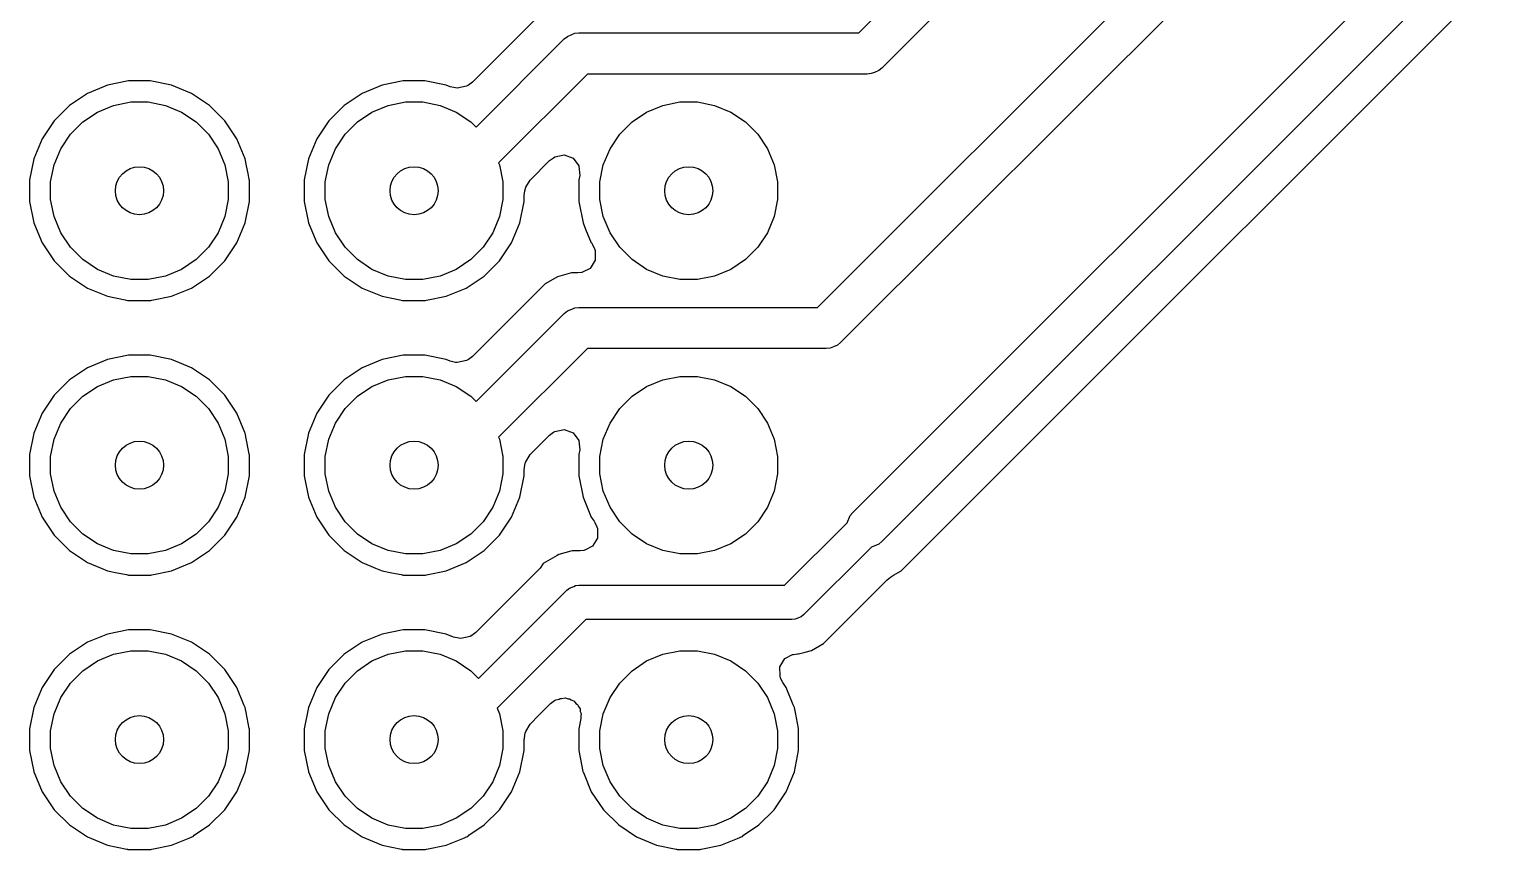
# Model space of a CAD drawing. Header units: inches. Extents: x 0.01 to 5.35, y 0.01 to 3.37.
# Drawn here: x 0.6549 to 1.0781, y 1.4616 to 1.6969 of the extents above; entities that cross this region are included whole.
import ezdxf

# ---------------------------------------------------------------- set-up
doc = ezdxf.new("R2010")
doc.units = ezdxf.units.IN
doc.header["$MEASUREMENT"] = 0
doc.layers.add('BLACK', color=250, linetype='CONTINUOUS')

msp = doc.modelspace()

# ---------------------------------------------------------------- linework, layer by layer
at = {"layer": 'BLACK', "linetype": 'CONTINUOUS'}
for p, q in [((0.89267, 1.69591), (1.0709, 1.87413)), ((1.07752, 1.86405), (0.89929, 1.68582)), ((0.88086, 1.61717), (1.10748, 1.84378)), ((1.1141, 1.8337), (0.88748, 1.60708)), ((0.89094, 1.55835), (1.14882, 1.81622)), ((1.15544, 1.80614), (0.89929, 1.55)), ((0.93712, 1.57388), (1.1576, 1.79435)), ((0.80276, 1.70262), (0.78192, 1.68178)), ((0.78297, 1.66888), (0.80827, 1.69418)), ((0.80827, 1.69418), (0.80916, 1.69491)), ((0.80916, 1.69491), (0.81041, 1.69543)), ((0.81041, 1.69543), (0.81129, 1.69579)), ((0.81129, 1.69579), (0.81244, 1.69591)), ((0.81244, 1.69591), (0.89267, 1.69591)), ((0.89627, 1.68421), (0.89512, 1.68409)), ((0.89715, 1.68457), (0.89627, 1.68421)), ((0.8984, 1.68509), (0.89715, 1.68457)), ((0.89929, 1.68582), (0.8984, 1.68509)), ((0.67726, 1.68093), (0.67153, 1.67856)), ((0.68335, 1.68215), (0.67726, 1.68093)), ((0.67726, 1.68093), (0.67726, 1.68093)), ((0.68956, 1.68215), (0.68335, 1.68215)), ((0.68335, 1.68215), (0.68335, 1.68215)), ((0.68335, 1.68215), (0.68335, 1.68215)), ((0.69565, 1.68093), (0.68956, 1.68215)), ((0.68956, 1.68215), (0.68956, 1.68215)), ((0.68956, 1.68215), (0.68956, 1.68215)), ((0.70138, 1.67856), (0.69565, 1.68093)), ((0.69565, 1.68093), (0.69565, 1.68093)), ((0.756, 1.68093), (0.75027, 1.67856)), ((0.75601, 1.68093), (0.756, 1.68093)), ((0.76209, 1.68215), (0.75601, 1.68093)), ((0.7683, 1.68215), (0.76209, 1.68215)), ((0.76209, 1.68215), (0.76209, 1.68215)), ((0.76209, 1.68215), (0.76209, 1.68215)), ((0.77439, 1.68093), (0.7683, 1.68215)), ((0.7683, 1.68215), (0.7683, 1.68215)), ((0.7683, 1.68215), (0.7683, 1.68215)), ((0.77553, 1.68046), (0.77439, 1.68093)), ((0.77439, 1.68093), (0.77439, 1.68093)), ((0.77439, 1.68093), (0.77439, 1.68093)), ((0.77705, 1.6801), (0.77553, 1.68046)), ((0.77758, 1.68007), (0.77705, 1.6801)), ((0.78027, 1.68065), (0.77758, 1.68007)), ((0.78081, 1.68095), (0.78027, 1.68065)), ((0.78192, 1.68178), (0.78081, 1.68095)), ((0.81489, 1.68409), (0.78944, 1.65865)), ((0.89512, 1.68409), (0.81489, 1.68409)), ((0.67153, 1.67856), (0.66637, 1.67511)), ((0.67153, 1.67856), (0.67153, 1.67856)), ((0.67153, 1.67856), (0.67153, 1.67856)), ((0.67903, 1.67512), (0.68395, 1.6761)), ((0.68395, 1.6761), (0.68896, 1.6761)), ((0.68896, 1.6761), (0.69389, 1.67512)), ((0.70139, 1.67856), (0.70138, 1.67856)), ((0.70138, 1.67856), (0.70138, 1.67856)), ((0.70655, 1.67511), (0.70139, 1.67856)), ((0.70139, 1.67856), (0.70139, 1.67856)), ((0.70139, 1.67856), (0.70139, 1.67856)), ((0.75027, 1.67856), (0.74511, 1.67511)), ((0.75027, 1.67856), (0.75027, 1.67856)), ((0.75027, 1.67856), (0.75027, 1.67856)), ((0.75777, 1.67512), (0.76269, 1.6761)), ((0.76269, 1.6761), (0.76771, 1.6761)), ((0.76771, 1.6761), (0.77263, 1.67512)), ((0.83651, 1.67512), (0.84143, 1.6761)), ((0.84143, 1.6761), (0.84645, 1.6761)), ((0.84645, 1.6761), (0.85137, 1.67512)), ((0.66637, 1.67511), (0.66198, 1.67072)), ((0.66637, 1.67511), (0.66637, 1.67511)), ((0.66637, 1.67511), (0.66637, 1.67511)), ((0.67022, 1.67041), (0.67439, 1.6732)), ((0.67439, 1.6732), (0.67903, 1.67512)), ((0.69389, 1.67512), (0.69852, 1.6732)), ((0.69852, 1.6732), (0.70269, 1.67041)), ((0.71094, 1.67072), (0.70655, 1.67511)), ((0.70655, 1.67511), (0.70655, 1.67511)), ((0.70655, 1.67511), (0.70655, 1.67511)), ((0.74511, 1.67511), (0.74072, 1.67072)), ((0.74511, 1.67511), (0.74511, 1.67511)), ((0.74511, 1.67511), (0.74511, 1.67511)), ((0.74896, 1.67041), (0.75313, 1.6732)), ((0.75313, 1.6732), (0.75777, 1.67512)), ((0.77263, 1.67512), (0.77726, 1.6732)), ((0.77726, 1.6732), (0.78143, 1.67041)), ((0.8277, 1.67041), (0.83187, 1.6732)), ((0.83187, 1.6732), (0.83651, 1.67512)), ((0.85137, 1.67512), (0.856, 1.6732)), ((0.856, 1.6732), (0.86017, 1.67041)), ((0.66198, 1.67072), (0.65853, 1.66556)), ((0.66198, 1.67072), (0.66198, 1.67072)), ((0.66198, 1.67072), (0.66198, 1.67072)), ((0.66667, 1.66686), (0.67022, 1.67041)), ((0.70269, 1.67041), (0.70624, 1.66686)), ((0.71439, 1.66556), (0.71094, 1.67072)), ((0.71094, 1.67072), (0.71094, 1.67072)), ((0.71094, 1.67072), (0.71094, 1.67072)), ((0.74072, 1.67072), (0.73727, 1.66556)), ((0.74072, 1.67072), (0.74072, 1.67072)), ((0.74072, 1.67072), (0.74072, 1.67072)), ((0.74542, 1.66686), (0.74896, 1.67041)), ((0.78143, 1.67041), (0.78297, 1.66888)), ((0.82416, 1.66686), (0.8277, 1.67041)), ((0.86017, 1.67041), (0.86372, 1.66686)), ((0.65853, 1.66556), (0.65615, 1.65982)), ((0.65853, 1.66556), (0.65853, 1.66556)), ((0.65853, 1.66556), (0.65853, 1.66556)), ((0.66389, 1.66269), (0.66667, 1.66686)), ((0.70624, 1.66686), (0.70903, 1.66269)), ((0.71632, 1.66089), (0.71439, 1.66556)), ((0.71439, 1.66556), (0.71439, 1.66556)), ((0.73727, 1.66556), (0.73489, 1.65982)), ((0.73727, 1.66556), (0.73727, 1.66556)), ((0.73727, 1.66556), (0.73727, 1.66556)), ((0.74263, 1.66269), (0.74542, 1.66686)), ((0.82137, 1.66269), (0.82416, 1.66686)), ((0.86372, 1.66686), (0.86651, 1.66269)), ((0.65615, 1.65982), (0.65494, 1.65373)), ((0.65615, 1.65982), (0.65615, 1.65982)), ((0.66197, 1.65806), (0.66389, 1.66269)), ((0.70903, 1.66269), (0.71095, 1.65806)), ((0.71676, 1.65982), (0.71632, 1.66089)), ((0.71717, 1.65775), (0.71676, 1.65982)), ((0.73489, 1.65982), (0.73368, 1.65373)), ((0.73489, 1.65982), (0.73489, 1.65982)), ((0.74071, 1.65806), (0.74263, 1.66269)), ((0.79843, 1.65369), (0.80401, 1.65927)), ((0.80401, 1.65927), (0.80512, 1.6601)), ((0.80512, 1.6601), (0.80551, 1.66031)), ((0.80551, 1.66031), (0.8082, 1.6609)), ((0.8082, 1.6609), (0.81078, 1.65994)), ((0.81078, 1.65994), (0.81243, 1.65774)), ((0.81945, 1.65806), (0.82137, 1.66269)), ((0.86651, 1.66269), (0.86843, 1.65806)), ((0.66099, 1.65314), (0.66197, 1.65806)), ((0.71095, 1.65806), (0.71192, 1.65314)), ((0.71761, 1.65553), (0.71717, 1.65775)), ((0.71796, 1.65382), (0.71761, 1.65553)), ((0.73973, 1.65314), (0.74071, 1.65806)), ((0.78944, 1.65865), (0.78969, 1.65806)), ((0.78969, 1.65806), (0.79066, 1.65314)), ((0.81267, 1.65499), (0.81242, 1.65373)), ((0.81243, 1.65774), (0.81243, 1.65774)), ((0.81243, 1.65774), (0.81246, 1.65765)), ((0.81246, 1.65765), (0.81267, 1.65499)), ((0.81847, 1.65314), (0.81945, 1.65806)), ((0.86843, 1.65806), (0.8694, 1.65314)), ((0.65494, 1.65373), (0.65494, 1.65373)), ((0.65494, 1.65373), (0.65494, 1.64753)), ((0.66099, 1.64812), (0.66099, 1.65314)), ((0.71192, 1.65314), (0.71192, 1.64812)), ((0.71797, 1.65374), (0.71796, 1.65382)), ((0.71797, 1.65373), (0.71797, 1.65374)), ((0.71797, 1.64753), (0.71797, 1.65373)), ((0.71797, 1.65373), (0.71797, 1.65373)), ((0.71797, 1.65373), (0.71797, 1.65373)), ((0.73368, 1.65373), (0.73368, 1.65373)), ((0.73368, 1.65373), (0.73368, 1.64753)), ((0.73973, 1.64812), (0.73973, 1.65314)), ((0.79066, 1.65314), (0.79066, 1.64812)), ((0.79671, 1.64925), (0.79691, 1.65062)), ((0.79691, 1.65062), (0.7972, 1.65162)), ((0.7972, 1.65162), (0.79843, 1.65369)), ((0.81242, 1.65373), (0.81242, 1.65373)), ((0.81242, 1.65373), (0.81242, 1.65373)), ((0.81242, 1.65373), (0.81242, 1.64753)), ((0.81847, 1.64812), (0.81847, 1.65314)), ((0.8694, 1.65314), (0.8694, 1.64812)), ((0.65494, 1.64753), (0.65494, 1.64753)), ((0.65494, 1.64753), (0.65494, 1.64753)), ((0.65494, 1.64753), (0.65615, 1.64144)), ((0.66197, 1.6432), (0.66099, 1.64812)), ((0.71192, 1.64812), (0.71095, 1.6432)), ((0.71676, 1.64144), (0.71797, 1.64753)), ((0.73368, 1.64753), (0.73368, 1.64753)), ((0.73368, 1.64753), (0.73368, 1.64753)), ((0.73368, 1.64753), (0.73489, 1.64144)), ((0.74071, 1.6432), (0.73973, 1.64812)), ((0.79066, 1.64812), (0.78969, 1.6432)), ((0.7955, 1.64144), (0.79671, 1.64753)), ((0.79671, 1.64753), (0.79671, 1.64925)), ((0.81242, 1.64753), (0.81242, 1.64753)), ((0.81242, 1.64753), (0.81242, 1.64753)), ((0.81242, 1.64753), (0.81363, 1.64144)), ((0.81945, 1.6432), (0.81847, 1.64812)), ((0.8694, 1.64812), (0.86843, 1.6432)), ((0.66389, 1.63857), (0.66197, 1.6432)), ((0.71095, 1.6432), (0.70903, 1.63857)), ((0.74263, 1.63857), (0.74071, 1.6432)), ((0.78969, 1.6432), (0.78777, 1.63857)), ((0.82137, 1.63857), (0.81945, 1.6432)), ((0.86843, 1.6432), (0.86651, 1.63857)), ((0.65615, 1.64144), (0.65615, 1.64144)), ((0.65615, 1.64144), (0.65615, 1.64144)), ((0.65615, 1.64144), (0.65637, 1.6409)), ((0.65637, 1.6409), (0.65853, 1.6357)), ((0.66667, 1.6344), (0.66389, 1.63857)), ((0.70903, 1.63857), (0.70624, 1.6344)), ((0.71439, 1.6357), (0.71676, 1.64144)), ((0.73489, 1.64144), (0.73489, 1.64144)), ((0.73489, 1.64144), (0.73489, 1.64144)), ((0.73489, 1.64144), (0.73511, 1.6409)), ((0.73511, 1.6409), (0.73727, 1.6357)), ((0.74542, 1.6344), (0.74263, 1.63857)), ((0.78777, 1.63857), (0.78498, 1.6344)), ((0.79313, 1.6357), (0.7955, 1.64144)), ((0.81363, 1.64144), (0.81363, 1.64144)), ((0.81363, 1.64144), (0.81363, 1.64144)), ((0.81363, 1.64144), (0.81438, 1.63964)), ((0.81438, 1.63964), (0.81601, 1.6357)), ((0.82416, 1.6344), (0.82137, 1.63857)), ((0.86651, 1.63857), (0.86372, 1.6344)), ((0.65853, 1.6357), (0.65853, 1.6357)), ((0.65853, 1.6357), (0.65853, 1.6357)), ((0.65853, 1.6357), (0.65853, 1.6357)), ((0.65853, 1.6357), (0.65853, 1.6357)), ((0.65853, 1.6357), (0.65853, 1.6357)), ((0.65853, 1.6357), (0.66198, 1.63054)), ((0.67022, 1.63085), (0.66667, 1.6344)), ((0.70624, 1.6344), (0.70269, 1.63085)), ((0.71094, 1.63054), (0.71439, 1.6357)), ((0.73727, 1.6357), (0.73727, 1.6357)), ((0.73727, 1.6357), (0.73727, 1.6357)), ((0.73727, 1.6357), (0.73727, 1.6357)), ((0.73727, 1.6357), (0.73727, 1.6357)), ((0.73727, 1.6357), (0.73727, 1.6357)), ((0.73727, 1.6357), (0.74072, 1.63054)), ((0.74896, 1.63085), (0.74542, 1.6344)), ((0.78498, 1.6344), (0.78143, 1.63085)), ((0.78968, 1.63054), (0.79313, 1.6357)), ((0.81601, 1.6357), (0.81601, 1.6357)), ((0.81601, 1.6357), (0.81601, 1.6357)), ((0.81601, 1.6357), (0.81611, 1.63554)), ((0.81611, 1.63554), (0.81634, 1.63521)), ((0.81634, 1.63521), (0.81694, 1.63395)), ((0.81694, 1.63395), (0.8171, 1.63344)), ((0.8171, 1.63344), (0.81715, 1.63069)), ((0.8277, 1.63085), (0.82416, 1.6344)), ((0.86372, 1.6344), (0.86017, 1.63085)), ((0.66198, 1.63054), (0.66198, 1.63054)), ((0.66198, 1.63054), (0.66198, 1.63054)), ((0.66198, 1.63054), (0.66637, 1.62615)), ((0.67439, 1.62806), (0.67022, 1.63085)), ((0.70269, 1.63085), (0.69852, 1.62806)), ((0.70655, 1.62615), (0.71094, 1.63054)), ((0.74072, 1.63054), (0.74072, 1.63054)), ((0.74072, 1.63054), (0.74072, 1.63054)), ((0.74072, 1.63054), (0.74511, 1.62615)), ((0.75313, 1.62806), (0.74896, 1.63085)), ((0.78143, 1.63085), (0.77726, 1.62806)), ((0.78529, 1.62615), (0.78968, 1.63054)), ((0.81715, 1.63069), (0.8157, 1.62835)), ((0.83187, 1.62806), (0.8277, 1.63085)), ((0.86017, 1.63085), (0.856, 1.62806)), ((0.66637, 1.62615), (0.66637, 1.62615)), ((0.66637, 1.62615), (0.66637, 1.62615)), ((0.66637, 1.62615), (0.67153, 1.6227)), ((0.67903, 1.62614), (0.67439, 1.62806)), ((0.68395, 1.62516), (0.67903, 1.62614)), ((0.68896, 1.62516), (0.68395, 1.62516)), ((0.69389, 1.62614), (0.68896, 1.62516)), ((0.69852, 1.62806), (0.69389, 1.62614)), ((0.70139, 1.6227), (0.70655, 1.62615)), ((0.74511, 1.62615), (0.74511, 1.62615)), ((0.74511, 1.62615), (0.74511, 1.62615)), ((0.74511, 1.62615), (0.75027, 1.6227)), ((0.75777, 1.62614), (0.75313, 1.62806)), ((0.76269, 1.62516), (0.75777, 1.62614)), ((0.76771, 1.62516), (0.76269, 1.62516)), ((0.77263, 1.62614), (0.76771, 1.62516)), ((0.77726, 1.62806), (0.77263, 1.62614)), ((0.78013, 1.6227), (0.78529, 1.62615)), ((0.80635, 1.62595), (0.80276, 1.62388)), ((0.81037, 1.62703), (0.80635, 1.62595)), ((0.80635, 1.62595), (0.80635, 1.62595)), ((0.81212, 1.62703), (0.81037, 1.62703)), ((0.8132, 1.62715), (0.81212, 1.62703)), ((0.81326, 1.62716), (0.8132, 1.62715)), ((0.81352, 1.62722), (0.81326, 1.62716)), ((0.8157, 1.62835), (0.81352, 1.62722)), ((0.83651, 1.62614), (0.83187, 1.62806)), ((0.84143, 1.62516), (0.83651, 1.62614)), ((0.84645, 1.62516), (0.84143, 1.62516)), ((0.85137, 1.62614), (0.84645, 1.62516)), ((0.856, 1.62806), (0.85137, 1.62614)), ((0.67153, 1.6227), (0.67153, 1.6227)), ((0.67153, 1.6227), (0.67726, 1.62033)), ((0.69565, 1.62033), (0.70139, 1.6227)), ((0.75027, 1.6227), (0.75027, 1.6227)), ((0.75027, 1.6227), (0.756, 1.62033)), ((0.77439, 1.62033), (0.78013, 1.6227)), ((0.80276, 1.62388), (0.78192, 1.60304)), ((0.80276, 1.62388), (0.80276, 1.62388)), ((0.80276, 1.62388), (0.80276, 1.62388)), ((0.67726, 1.62033), (0.67726, 1.62033)), ((0.67726, 1.62033), (0.68239, 1.61931)), ((0.68239, 1.61931), (0.68305, 1.61917)), ((0.68305, 1.61917), (0.68316, 1.61915)), ((0.68316, 1.61915), (0.68335, 1.61911)), ((0.68335, 1.61911), (0.68956, 1.61911)), ((0.68956, 1.61911), (0.68972, 1.61911)), ((0.68972, 1.61911), (0.69003, 1.61921)), ((0.69003, 1.61921), (0.69565, 1.62033)), ((0.756, 1.62033), (0.756, 1.62033)), ((0.756, 1.62033), (0.76113, 1.61931)), ((0.76113, 1.61931), (0.76179, 1.61917)), ((0.76179, 1.61917), (0.7619, 1.61915)), ((0.7619, 1.61915), (0.76209, 1.61911)), ((0.76209, 1.61911), (0.7683, 1.61911)), ((0.7683, 1.61911), (0.76846, 1.61911)), ((0.76846, 1.61911), (0.76877, 1.61921)), ((0.76877, 1.61921), (0.77439, 1.62033)), ((0.80916, 1.61617), (0.81087, 1.61688)), ((0.81087, 1.61688), (0.81129, 1.61705)), ((0.81129, 1.61705), (0.81244, 1.61717)), ((0.81244, 1.61717), (0.88086, 1.61717)), ((0.78297, 1.59014), (0.80827, 1.61544)), ((0.80827, 1.61544), (0.80916, 1.61617)), ((0.81489, 1.60535), (0.78944, 1.57991)), ((0.88331, 1.60535), (0.81489, 1.60535)), ((0.88446, 1.60547), (0.88331, 1.60535)), ((0.88544, 1.60587), (0.88446, 1.60547)), ((0.88659, 1.60635), (0.88544, 1.60587)), ((0.88748, 1.60708), (0.88659, 1.60635)), ((0.67153, 1.59982), (0.66637, 1.59637)), ((0.67726, 1.60219), (0.67153, 1.59982)), ((0.67153, 1.59982), (0.67153, 1.59982)), ((0.67153, 1.59982), (0.67153, 1.59982)), ((0.68335, 1.60341), (0.67726, 1.60219)), ((0.67726, 1.60219), (0.67726, 1.60219)), ((0.68956, 1.60341), (0.68335, 1.60341)), ((0.68335, 1.60341), (0.68335, 1.60341)), ((0.68335, 1.60341), (0.68335, 1.60341)), ((0.69565, 1.60219), (0.68956, 1.60341)), ((0.68956, 1.60341), (0.68956, 1.60341)), ((0.68956, 1.60341), (0.68956, 1.60341)), ((0.70138, 1.59982), (0.69565, 1.60219)), ((0.69565, 1.60219), (0.69565, 1.60219)), ((0.70139, 1.59982), (0.70138, 1.59982)), ((0.70138, 1.59982), (0.70138, 1.59982)), ((0.70655, 1.59637), (0.70139, 1.59982)), ((0.70139, 1.59982), (0.70139, 1.59982)), ((0.70139, 1.59982), (0.70139, 1.59982)), ((0.75027, 1.59982), (0.74511, 1.59637)), ((0.756, 1.60219), (0.75027, 1.59982)), ((0.75027, 1.59982), (0.75027, 1.59982)), ((0.75027, 1.59982), (0.75027, 1.59982)), ((0.75601, 1.60219), (0.756, 1.60219)), ((0.76209, 1.60341), (0.75601, 1.60219)), ((0.7683, 1.60341), (0.76209, 1.60341)), ((0.76209, 1.60341), (0.76209, 1.60341)), ((0.76209, 1.60341), (0.76209, 1.60341)), ((0.77439, 1.60219), (0.7683, 1.60341)), ((0.7683, 1.60341), (0.7683, 1.60341)), ((0.7683, 1.60341), (0.7683, 1.60341)), ((0.77553, 1.60172), (0.77439, 1.60219)), ((0.77439, 1.60219), (0.77439, 1.60219)), ((0.77439, 1.60219), (0.77439, 1.60219)), ((0.77705, 1.60136), (0.77553, 1.60172)), ((0.77758, 1.60133), (0.77705, 1.60136)), ((0.78027, 1.60191), (0.77758, 1.60133)), ((0.78081, 1.60221), (0.78027, 1.60191)), ((0.78192, 1.60304), (0.78081, 1.60221)), ((0.66637, 1.59637), (0.66198, 1.59198)), ((0.66637, 1.59637), (0.66637, 1.59637)), ((0.66637, 1.59637), (0.66637, 1.59637)), ((0.67439, 1.59446), (0.67903, 1.59638)), ((0.67903, 1.59638), (0.68395, 1.59736)), ((0.68395, 1.59736), (0.68896, 1.59736)), ((0.68896, 1.59736), (0.69389, 1.59638)), ((0.69389, 1.59638), (0.69852, 1.59446)), ((0.71094, 1.59198), (0.70655, 1.59637)), ((0.70655, 1.59637), (0.70655, 1.59637)), ((0.70655, 1.59637), (0.70655, 1.59637)), ((0.74511, 1.59637), (0.74072, 1.59198)), ((0.74511, 1.59637), (0.74511, 1.59637)), ((0.74511, 1.59637), (0.74511, 1.59637)), ((0.75313, 1.59446), (0.75777, 1.59638)), ((0.75777, 1.59638), (0.76269, 1.59736)), ((0.76269, 1.59736), (0.76771, 1.59736)), ((0.76771, 1.59736), (0.77263, 1.59638)), ((0.77263, 1.59638), (0.77726, 1.59446)), ((0.83187, 1.59446), (0.83651, 1.59638)), ((0.83651, 1.59638), (0.84143, 1.59736)), ((0.84143, 1.59736), (0.84645, 1.59736)), ((0.84645, 1.59736), (0.85137, 1.59638)), ((0.85137, 1.59638), (0.856, 1.59446)), ((0.66198, 1.59198), (0.65853, 1.58682)), ((0.66198, 1.59198), (0.66198, 1.59198)), ((0.66198, 1.59198), (0.66198, 1.59198)), ((0.66667, 1.58812), (0.67022, 1.59167)), ((0.67022, 1.59167), (0.67439, 1.59446)), ((0.69852, 1.59446), (0.70269, 1.59167)), ((0.70269, 1.59167), (0.70624, 1.58812)), ((0.71439, 1.58682), (0.71094, 1.59198)), ((0.71094, 1.59198), (0.71094, 1.59198)), ((0.71094, 1.59198), (0.71094, 1.59198)), ((0.74072, 1.59198), (0.73727, 1.58682)), ((0.74072, 1.59198), (0.74072, 1.59198)), ((0.74072, 1.59198), (0.74072, 1.59198)), ((0.74542, 1.58812), (0.74896, 1.59167)), ((0.74896, 1.59167), (0.75313, 1.59446)), ((0.77726, 1.59446), (0.78143, 1.59167)), ((0.78143, 1.59167), (0.78297, 1.59014)), ((0.82416, 1.58812), (0.8277, 1.59167)), ((0.8277, 1.59167), (0.83187, 1.59446)), ((0.856, 1.59446), (0.86017, 1.59167)), ((0.86017, 1.59167), (0.86372, 1.58812)), ((0.66389, 1.58395), (0.66667, 1.58812)), ((0.70624, 1.58812), (0.70903, 1.58395)), ((0.74263, 1.58395), (0.74542, 1.58812)), ((0.82137, 1.58395), (0.82416, 1.58812)), ((0.86372, 1.58812), (0.86651, 1.58395)), ((0.65853, 1.58682), (0.65615, 1.58108)), ((0.65853, 1.58682), (0.65853, 1.58682)), ((0.65853, 1.58682), (0.65853, 1.58682)), ((0.66197, 1.57932), (0.66389, 1.58395)), ((0.70903, 1.58395), (0.71095, 1.57932)), ((0.71667, 1.5813), (0.71439, 1.58682)), ((0.71439, 1.58682), (0.71439, 1.58682)), ((0.71439, 1.58682), (0.71439, 1.58682)), ((0.73727, 1.58682), (0.73489, 1.58108)), ((0.73727, 1.58682), (0.73727, 1.58682)), ((0.73727, 1.58682), (0.73727, 1.58682)), ((0.74071, 1.57932), (0.74263, 1.58395)), ((0.81945, 1.57932), (0.82137, 1.58395)), ((0.86651, 1.58395), (0.86843, 1.57932)), ((0.65615, 1.58108), (0.65494, 1.57499)), ((0.65615, 1.58108), (0.65615, 1.58108)), ((0.66099, 1.5744), (0.66197, 1.57932)), ((0.71095, 1.57932), (0.71192, 1.5744)), ((0.71676, 1.58108), (0.71667, 1.5813)), ((0.71667, 1.5813), (0.71667, 1.5813)), ((0.71765, 1.57662), (0.71676, 1.58108)), ((0.71676, 1.58108), (0.71676, 1.58108)), ((0.73489, 1.58108), (0.73368, 1.57499)), ((0.73489, 1.58108), (0.73489, 1.58108)), ((0.73973, 1.5744), (0.74071, 1.57932)), ((0.78944, 1.57991), (0.78969, 1.57932)), ((0.78969, 1.57932), (0.79066, 1.5744)), ((0.79843, 1.57495), (0.80401, 1.58053)), ((0.80401, 1.58053), (0.80512, 1.58136)), ((0.80512, 1.58136), (0.80551, 1.58157)), ((0.80551, 1.58157), (0.8082, 1.58216)), ((0.8082, 1.58216), (0.81078, 1.5812)), ((0.81078, 1.5812), (0.81243, 1.579)), ((0.81243, 1.579), (0.81243, 1.57899)), ((0.81243, 1.57899), (0.81246, 1.57891)), ((0.81246, 1.57891), (0.81267, 1.57625)), ((0.81847, 1.5744), (0.81945, 1.57932)), ((0.86843, 1.57932), (0.8694, 1.5744)), ((0.65494, 1.57499), (0.65494, 1.57499)), ((0.65494, 1.57499), (0.65494, 1.56879)), ((0.66099, 1.56938), (0.66099, 1.5744)), ((0.71192, 1.5744), (0.71192, 1.56938)), ((0.71796, 1.57508), (0.71765, 1.57662)), ((0.71797, 1.575), (0.71796, 1.57508)), ((0.71797, 1.57499), (0.71797, 1.575)), ((0.71797, 1.56879), (0.71797, 1.57499)), ((0.71797, 1.57499), (0.71797, 1.57499)), ((0.71797, 1.57499), (0.71797, 1.57499)), ((0.73368, 1.57499), (0.73368, 1.57499)), ((0.73368, 1.57499), (0.73368, 1.56879)), ((0.73973, 1.56938), (0.73973, 1.5744)), ((0.79066, 1.5744), (0.79066, 1.56938)), ((0.7972, 1.57288), (0.79843, 1.57495)), ((0.81267, 1.57625), (0.81242, 1.57499)), ((0.81242, 1.57499), (0.81242, 1.57499)), ((0.81242, 1.57499), (0.81242, 1.57499)), ((0.81242, 1.57499), (0.81242, 1.56879)), ((0.81847, 1.56938), (0.81847, 1.5744)), ((0.8694, 1.5744), (0.8694, 1.56938)), ((0.79671, 1.57051), (0.79691, 1.57188)), ((0.79671, 1.56879), (0.79671, 1.57051)), ((0.79691, 1.57188), (0.79716, 1.57273)), ((0.79716, 1.57273), (0.7972, 1.57288)), ((0.9048, 1.54156), (0.93712, 1.57388)), ((0.65494, 1.56879), (0.65494, 1.56879)), ((0.65494, 1.56879), (0.65494, 1.56879)), ((0.65494, 1.56879), (0.65615, 1.5627)), ((0.66197, 1.56446), (0.66099, 1.56938)), ((0.71192, 1.56938), (0.71095, 1.56446)), ((0.71676, 1.5627), (0.71797, 1.56879)), ((0.73368, 1.56879), (0.73368, 1.56879)), ((0.73368, 1.56879), (0.73368, 1.56879)), ((0.73368, 1.56879), (0.73489, 1.5627)), ((0.74071, 1.56446), (0.73973, 1.56938)), ((0.79066, 1.56938), (0.78969, 1.56446)), ((0.7955, 1.5627), (0.79671, 1.56879)), ((0.81242, 1.56879), (0.81242, 1.56879)), ((0.81242, 1.56879), (0.81242, 1.56879)), ((0.81242, 1.56879), (0.81363, 1.5627)), ((0.81945, 1.56446), (0.81847, 1.56938)), ((0.8694, 1.56938), (0.86843, 1.56446)), ((0.65615, 1.5627), (0.65615, 1.5627)), ((0.65615, 1.5627), (0.65853, 1.55696)), ((0.66389, 1.55983), (0.66197, 1.56446)), ((0.71095, 1.56446), (0.70903, 1.55983)), ((0.71439, 1.55696), (0.71676, 1.5627)), ((0.73489, 1.5627), (0.73489, 1.5627)), ((0.73489, 1.5627), (0.73727, 1.55696)), ((0.74263, 1.55983), (0.74071, 1.56446)), ((0.78969, 1.56446), (0.78777, 1.55983)), ((0.79313, 1.55696), (0.7955, 1.5627)), ((0.81363, 1.5627), (0.81363, 1.5627)), ((0.81363, 1.5627), (0.81601, 1.55696)), ((0.82137, 1.55983), (0.81945, 1.56446)), ((0.86843, 1.56446), (0.86651, 1.55983)), ((0.66667, 1.55566), (0.66389, 1.55983)), ((0.70903, 1.55983), (0.70624, 1.55566)), ((0.74542, 1.55566), (0.74263, 1.55983)), ((0.78777, 1.55983), (0.78498, 1.55566)), ((0.82416, 1.55566), (0.82137, 1.55983)), ((0.86651, 1.55983), (0.86372, 1.55566)), ((0.88934, 1.55535), (0.89021, 1.55745)), ((0.89021, 1.55745), (0.89094, 1.55835)), ((0.65853, 1.55696), (0.65853, 1.55696)), ((0.65853, 1.55696), (0.65853, 1.55696)), ((0.65853, 1.55696), (0.66198, 1.5518)), ((0.67022, 1.55211), (0.66667, 1.55566)), ((0.70624, 1.55566), (0.70269, 1.55211)), ((0.71094, 1.5518), (0.71439, 1.55696)), ((0.73727, 1.55696), (0.73727, 1.55696)), ((0.73727, 1.55696), (0.73727, 1.55696)), ((0.73727, 1.55696), (0.74072, 1.5518)), ((0.74896, 1.55211), (0.74542, 1.55566)), ((0.78498, 1.55566), (0.78143, 1.55211)), ((0.78968, 1.5518), (0.79313, 1.55696)), ((0.81601, 1.55696), (0.81601, 1.55696)), ((0.81601, 1.55696), (0.81601, 1.55696)), ((0.81601, 1.55696), (0.81679, 1.55579)), ((0.81679, 1.55579), (0.817, 1.55548)), ((0.817, 1.55548), (0.8176, 1.55423)), ((0.8176, 1.55423), (0.81776, 1.55372)), ((0.81776, 1.55372), (0.81781, 1.55097)), ((0.8277, 1.55211), (0.82416, 1.55566)), ((0.86372, 1.55566), (0.86017, 1.55211)), ((0.87143, 1.53744), (0.88934, 1.55535)), ((0.66198, 1.5518), (0.66198, 1.5518)), ((0.66198, 1.5518), (0.66198, 1.5518)), ((0.66198, 1.5518), (0.66637, 1.54741)), ((0.67439, 1.54932), (0.67022, 1.55211)), ((0.67903, 1.5474), (0.67439, 1.54932)), ((0.69852, 1.54932), (0.69389, 1.5474)), ((0.70269, 1.55211), (0.69852, 1.54932)), ((0.70655, 1.54741), (0.71094, 1.5518)), ((0.74072, 1.5518), (0.74072, 1.5518)), ((0.74072, 1.5518), (0.74072, 1.5518)), ((0.74072, 1.5518), (0.74511, 1.54741)), ((0.75313, 1.54932), (0.74896, 1.55211)), ((0.75777, 1.5474), (0.75313, 1.54932)), ((0.77726, 1.54932), (0.77263, 1.5474)), ((0.78143, 1.55211), (0.77726, 1.54932)), ((0.78529, 1.54741), (0.78968, 1.5518)), ((0.81781, 1.55097), (0.81636, 1.54863)), ((0.83187, 1.54932), (0.8277, 1.55211)), ((0.83651, 1.5474), (0.83187, 1.54932)), ((0.856, 1.54932), (0.85137, 1.5474)), ((0.86017, 1.55211), (0.856, 1.54932)), ((0.8984, 1.54926), (0.8963, 1.54839)), ((0.89929, 1.55), (0.8984, 1.54926)), ((0.66637, 1.54741), (0.66637, 1.54741)), ((0.66637, 1.54741), (0.66637, 1.54741)), ((0.66637, 1.54741), (0.67153, 1.54396)), ((0.68395, 1.54642), (0.67903, 1.5474)), ((0.68896, 1.54642), (0.68395, 1.54642)), ((0.69389, 1.5474), (0.68896, 1.54642)), ((0.70139, 1.54396), (0.70655, 1.54741)), ((0.74511, 1.54741), (0.74511, 1.54741)), ((0.74511, 1.54741), (0.74511, 1.54741)), ((0.74511, 1.54741), (0.75027, 1.54396)), ((0.76269, 1.54642), (0.75777, 1.5474)), ((0.76771, 1.54642), (0.76269, 1.54642)), ((0.77263, 1.5474), (0.76771, 1.54642)), ((0.78013, 1.54396), (0.78529, 1.54741)), ((0.80618, 1.54597), (0.80216, 1.54366)), ((0.80673, 1.5463), (0.80618, 1.54597)), ((0.80618, 1.54597), (0.80618, 1.54597)), ((0.81016, 1.54721), (0.80673, 1.5463)), ((0.81049, 1.5473), (0.81016, 1.54721)), ((0.81016, 1.54721), (0.81016, 1.54721)), ((0.81278, 1.5473), (0.81049, 1.5473)), ((0.81386, 1.54742), (0.81278, 1.5473)), ((0.81408, 1.54747), (0.81386, 1.54742)), ((0.81418, 1.5475), (0.81408, 1.54747)), ((0.81636, 1.54863), (0.81418, 1.5475)), ((0.84143, 1.54642), (0.83651, 1.5474)), ((0.84645, 1.54642), (0.84143, 1.54642)), ((0.85137, 1.5474), (0.84645, 1.54642)), ((0.8963, 1.54839), (0.87694, 1.52904)), ((0.67153, 1.54396), (0.67153, 1.54396)), ((0.67153, 1.54396), (0.67544, 1.54234)), ((0.67544, 1.54234), (0.67726, 1.54159)), ((0.67726, 1.54159), (0.67726, 1.54159)), ((0.67726, 1.54159), (0.67726, 1.54159)), ((0.67726, 1.54159), (0.68003, 1.54103)), ((0.68003, 1.54103), (0.68277, 1.54049)), ((0.68277, 1.54049), (0.68305, 1.54043)), ((0.68305, 1.54043), (0.68316, 1.54041)), ((0.68316, 1.54041), (0.68335, 1.54037)), ((0.68335, 1.54037), (0.68956, 1.54037)), ((0.68956, 1.54037), (0.68972, 1.54037)), ((0.68972, 1.54037), (0.69003, 1.54047)), ((0.69003, 1.54047), (0.69565, 1.54159)), ((0.69565, 1.54159), (0.70139, 1.54396)), ((0.75027, 1.54396), (0.75027, 1.54396)), ((0.75027, 1.54396), (0.75418, 1.54234)), ((0.75418, 1.54234), (0.756, 1.54159)), ((0.756, 1.54159), (0.756, 1.54159)), ((0.756, 1.54159), (0.756, 1.54159)), ((0.756, 1.54159), (0.75877, 1.54103)), ((0.75877, 1.54103), (0.76151, 1.54049)), ((0.76151, 1.54049), (0.76179, 1.54043)), ((0.76179, 1.54043), (0.7619, 1.54041)), ((0.7619, 1.54041), (0.76209, 1.54037)), ((0.76209, 1.54037), (0.7683, 1.54037)), ((0.7683, 1.54037), (0.76846, 1.54037)), ((0.76846, 1.54037), (0.76877, 1.54047)), ((0.76877, 1.54047), (0.77439, 1.54159)), ((0.77439, 1.54159), (0.78013, 1.54396)), ((0.80137, 1.54236), (0.78291, 1.52389)), ((0.80216, 1.54366), (0.80137, 1.54236)), ((0.90234, 1.54014), (0.90263, 1.5403)), ((0.90263, 1.5403), (0.9048, 1.54156)), ((0.80896, 1.536), (0.80971, 1.53661)), ((0.80971, 1.53661), (0.81096, 1.53713)), ((0.80971, 1.53661), (0.80971, 1.53661)), ((0.81096, 1.53713), (0.81148, 1.53735)), ((0.81148, 1.53735), (0.81244, 1.53744)), ((0.81148, 1.53735), (0.81148, 1.53735)), ((0.81244, 1.53744), (0.87143, 1.53744)), ((0.88529, 1.52344), (0.90083, 1.53897)), ((0.90083, 1.53897), (0.90131, 1.53939)), ((0.90131, 1.53939), (0.90181, 1.53978)), ((0.90181, 1.53978), (0.90234, 1.54014)), ((0.78366, 1.5107), (0.80896, 1.536)), ((0.87442, 1.52769), (0.87346, 1.5276)), ((0.87494, 1.52791), (0.87442, 1.52769)), ((0.87442, 1.52769), (0.87442, 1.52769)), ((0.8762, 1.52843), (0.87494, 1.52791)), ((0.87694, 1.52904), (0.8762, 1.52843)), ((0.8762, 1.52843), (0.8762, 1.52843)), ((0.67726, 1.52345), (0.67153, 1.52108)), ((0.68335, 1.52467), (0.67726, 1.52345)), ((0.67726, 1.52345), (0.67726, 1.52345)), ((0.68956, 1.52467), (0.68335, 1.52467)), ((0.68335, 1.52467), (0.68335, 1.52467)), ((0.68335, 1.52467), (0.68335, 1.52467)), ((0.69565, 1.52345), (0.68956, 1.52467)), ((0.68956, 1.52467), (0.68956, 1.52467)), ((0.68956, 1.52467), (0.68956, 1.52467)), ((0.70138, 1.52108), (0.69565, 1.52345)), ((0.69565, 1.52345), (0.69565, 1.52345)), ((0.756, 1.52345), (0.75027, 1.52108)), ((0.75601, 1.52345), (0.756, 1.52345)), ((0.76209, 1.52467), (0.75601, 1.52345)), ((0.7683, 1.52467), (0.76209, 1.52467)), ((0.76209, 1.52467), (0.76209, 1.52467)), ((0.76209, 1.52467), (0.76209, 1.52467)), ((0.77439, 1.52345), (0.7683, 1.52467)), ((0.7683, 1.52467), (0.7683, 1.52467)), ((0.7683, 1.52467), (0.7683, 1.52467)), ((0.77651, 1.52258), (0.77439, 1.52345)), ((0.77439, 1.52345), (0.77439, 1.52345)), ((0.78291, 1.52389), (0.78179, 1.52306)), ((0.81448, 1.5276), (0.78903, 1.50215)), ((0.87346, 1.5276), (0.81448, 1.5276)), ((0.88254, 1.52069), (0.88529, 1.52344)), ((0.67153, 1.52108), (0.66637, 1.51763)), ((0.67153, 1.52108), (0.67153, 1.52108)), ((0.67153, 1.52108), (0.67153, 1.52108)), ((0.70139, 1.52108), (0.70138, 1.52108)), ((0.70138, 1.52108), (0.70138, 1.52108)), ((0.70655, 1.51763), (0.70139, 1.52108)), ((0.70139, 1.52108), (0.70139, 1.52108)), ((0.70139, 1.52108), (0.70139, 1.52108)), ((0.75027, 1.52108), (0.74511, 1.51763)), ((0.75027, 1.52108), (0.75027, 1.52108)), ((0.75027, 1.52108), (0.75027, 1.52108)), ((0.77803, 1.52222), (0.77651, 1.52258)), ((0.77856, 1.52218), (0.77803, 1.52222)), ((0.78125, 1.52276), (0.77856, 1.52218)), ((0.78179, 1.52306), (0.78125, 1.52276)), ((0.87917, 1.51874), (0.88254, 1.52069)), ((0.66637, 1.51763), (0.66198, 1.51324)), ((0.66637, 1.51763), (0.66637, 1.51763)), ((0.66637, 1.51763), (0.66637, 1.51763)), ((0.67022, 1.51293), (0.67439, 1.51572)), ((0.67439, 1.51572), (0.67903, 1.51764)), ((0.67903, 1.51764), (0.68395, 1.51862)), ((0.68395, 1.51862), (0.68896, 1.51862)), ((0.68896, 1.51862), (0.69389, 1.51764)), ((0.69389, 1.51764), (0.69852, 1.51572)), ((0.69852, 1.51572), (0.70269, 1.51293)), ((0.71094, 1.51324), (0.70655, 1.51763)), ((0.70655, 1.51763), (0.70655, 1.51763)), ((0.70655, 1.51763), (0.70655, 1.51763)), ((0.74511, 1.51763), (0.74072, 1.51324)), ((0.74511, 1.51763), (0.74511, 1.51763)), ((0.74511, 1.51763), (0.74511, 1.51763)), ((0.74896, 1.51293), (0.75313, 1.51572)), ((0.75313, 1.51572), (0.75777, 1.51764)), ((0.75777, 1.51764), (0.76269, 1.51862)), ((0.76269, 1.51862), (0.76771, 1.51862)), ((0.76771, 1.51862), (0.77263, 1.51764)), ((0.77263, 1.51764), (0.77726, 1.51572)), ((0.77726, 1.51572), (0.78143, 1.51293)), ((0.8277, 1.51293), (0.83187, 1.51572)), ((0.83187, 1.51572), (0.83651, 1.51764)), ((0.83651, 1.51764), (0.84143, 1.51862)), ((0.84143, 1.51862), (0.84645, 1.51862)), ((0.84645, 1.51862), (0.85137, 1.51764)), ((0.85137, 1.51764), (0.856, 1.51572)), ((0.856, 1.51572), (0.86017, 1.51293)), ((0.87007, 1.51407), (0.87151, 1.51641)), ((0.87151, 1.51641), (0.8737, 1.51754)), ((0.8737, 1.51754), (0.87401, 1.51762)), ((0.87401, 1.51762), (0.87509, 1.51774)), ((0.87509, 1.51774), (0.87541, 1.51774)), ((0.87541, 1.51774), (0.87729, 1.51824)), ((0.87541, 1.51774), (0.87541, 1.51774)), ((0.87729, 1.51824), (0.87917, 1.51874)), ((0.66198, 1.51324), (0.65853, 1.50808)), ((0.66198, 1.51324), (0.66198, 1.51324)), ((0.66198, 1.51324), (0.66198, 1.51324)), ((0.66667, 1.50938), (0.67022, 1.51293)), ((0.70269, 1.51293), (0.70624, 1.50938)), ((0.71439, 1.50808), (0.71094, 1.51324)), ((0.71094, 1.51324), (0.71094, 1.51324)), ((0.71094, 1.51324), (0.71094, 1.51324)), ((0.74072, 1.51324), (0.73727, 1.50808)), ((0.74072, 1.51324), (0.74072, 1.51324)), ((0.74072, 1.51324), (0.74072, 1.51324)), ((0.74542, 1.50938), (0.74896, 1.51293)), ((0.78143, 1.51293), (0.78366, 1.5107)), ((0.82416, 1.50938), (0.8277, 1.51293)), ((0.86017, 1.51293), (0.86372, 1.50938)), ((0.87012, 1.51132), (0.87007, 1.51407)), ((0.87028, 1.51081), (0.87012, 1.51132)), ((0.87088, 1.50956), (0.87028, 1.51081)), ((0.65853, 1.50808), (0.65615, 1.50234)), ((0.65853, 1.50808), (0.65853, 1.50808)), ((0.65853, 1.50808), (0.65853, 1.50808)), ((0.66389, 1.50521), (0.66667, 1.50938)), ((0.70624, 1.50938), (0.70903, 1.50521)), ((0.71643, 1.50315), (0.71439, 1.50808)), ((0.71439, 1.50808), (0.71439, 1.50808)), ((0.73727, 1.50808), (0.73489, 1.50234)), ((0.73727, 1.50808), (0.73727, 1.50808)), ((0.73727, 1.50808), (0.73727, 1.50808)), ((0.74263, 1.50521), (0.74542, 1.50938)), ((0.82137, 1.50521), (0.82416, 1.50938)), ((0.86372, 1.50938), (0.86651, 1.50521)), ((0.87187, 1.50808), (0.87088, 1.50956)), ((0.87391, 1.50315), (0.87187, 1.50808)), ((0.87187, 1.50808), (0.87187, 1.50808)), ((0.65615, 1.50234), (0.65494, 1.49625)), ((0.65615, 1.50234), (0.65615, 1.50234)), ((0.66197, 1.50058), (0.66389, 1.50521)), ((0.70903, 1.50521), (0.71095, 1.50058)), ((0.71676, 1.50234), (0.71643, 1.50315)), ((0.71704, 1.50092), (0.71676, 1.50234)), ((0.73489, 1.50234), (0.73368, 1.49625)), ((0.73489, 1.50234), (0.73489, 1.50234)), ((0.74071, 1.50058), (0.74263, 1.50521)), ((0.80097, 1.50014), (0.80435, 1.50353)), ((0.80435, 1.50353), (0.80547, 1.50436)), ((0.80547, 1.50436), (0.80586, 1.50457)), ((0.80586, 1.50457), (0.80676, 1.50477)), ((0.80676, 1.50477), (0.80705, 1.50494)), ((0.80705, 1.50494), (0.80746, 1.50492)), ((0.80746, 1.50492), (0.80854, 1.50516)), ((0.80854, 1.50516), (0.80939, 1.50484)), ((0.80939, 1.50484), (0.8098, 1.50482)), ((0.8098, 1.50482), (0.81021, 1.50454)), ((0.81021, 1.50454), (0.81112, 1.5042)), ((0.81112, 1.5042), (0.8116, 1.50356)), ((0.8116, 1.50356), (0.81205, 1.50324)), ((0.81205, 1.50324), (0.8123, 1.50262)), ((0.8123, 1.50262), (0.81277, 1.50199)), ((0.81945, 1.50058), (0.82137, 1.50521)), ((0.86651, 1.50521), (0.86843, 1.50058)), ((0.87424, 1.50234), (0.87391, 1.50315)), ((0.87452, 1.50092), (0.87424, 1.50234)), ((0.66099, 1.49566), (0.66197, 1.50058)), ((0.71095, 1.50058), (0.71192, 1.49566)), ((0.71796, 1.49634), (0.71704, 1.50092)), ((0.73973, 1.49566), (0.74071, 1.50058)), ((0.78903, 1.50215), (0.78969, 1.50058)), ((0.78969, 1.50058), (0.79066, 1.49566)), ((0.79843, 1.49761), (0.80097, 1.50014)), ((0.81302, 1.49925), (0.81242, 1.49625)), ((0.81277, 1.50199), (0.81277, 1.50199)), ((0.81277, 1.50199), (0.8128, 1.50191)), ((0.8128, 1.50191), (0.81285, 1.50126)), ((0.81285, 1.50126), (0.81309, 1.50069)), ((0.81309, 1.50069), (0.81296, 1.5)), ((0.81296, 1.5), (0.81302, 1.49925)), ((0.81847, 1.49566), (0.81945, 1.50058)), ((0.86843, 1.50058), (0.8694, 1.49566)), ((0.87544, 1.49634), (0.87452, 1.50092)), ((0.65494, 1.49625), (0.65494, 1.49005)), ((0.66099, 1.49064), (0.66099, 1.49566)), ((0.71192, 1.49566), (0.71192, 1.49064)), ((0.71797, 1.49626), (0.71796, 1.49634)), ((0.71797, 1.49625), (0.71797, 1.49626)), ((0.71797, 1.49005), (0.71797, 1.49625)), ((0.71797, 1.49625), (0.71797, 1.49625)), ((0.73368, 1.49625), (0.73368, 1.49005)), ((0.73973, 1.49064), (0.73973, 1.49566)), ((0.79066, 1.49566), (0.79066, 1.49064)), ((0.79682, 1.49351), (0.79691, 1.49454)), ((0.79691, 1.49454), (0.79705, 1.49502)), ((0.79705, 1.49502), (0.7972, 1.49553)), ((0.7972, 1.49553), (0.79843, 1.49761)), ((0.81242, 1.49625), (0.81242, 1.49005)), ((0.81847, 1.49064), (0.81847, 1.49566)), ((0.8694, 1.49566), (0.8694, 1.49064)), ((0.87545, 1.49626), (0.87544, 1.49634)), ((0.87545, 1.49625), (0.87545, 1.49626)), ((0.87545, 1.49005), (0.87545, 1.49625)), ((0.87545, 1.49625), (0.87545, 1.49625)), ((0.65494, 1.49005), (0.65614, 1.48402)), ((0.66197, 1.48572), (0.66099, 1.49064)), ((0.71192, 1.49064), (0.71095, 1.48572)), ((0.71676, 1.48396), (0.71797, 1.49005)), ((0.73368, 1.49005), (0.73488, 1.48402)), ((0.74071, 1.48572), (0.73973, 1.49064)), ((0.79066, 1.49064), (0.78969, 1.48572)), ((0.7955, 1.48396), (0.79671, 1.49005)), ((0.79671, 1.49316), (0.79682, 1.49351)), ((0.79671, 1.49005), (0.79671, 1.49316)), ((0.81242, 1.49005), (0.81362, 1.48402)), ((0.81945, 1.48572), (0.81847, 1.49064)), ((0.8694, 1.49064), (0.86843, 1.48572)), ((0.87424, 1.48396), (0.87545, 1.49005)), ((0.66389, 1.48109), (0.66197, 1.48572)), ((0.71095, 1.48572), (0.70903, 1.48109)), ((0.74263, 1.48109), (0.74071, 1.48572)), ((0.78969, 1.48572), (0.78777, 1.48109)), ((0.82137, 1.48109), (0.81945, 1.48572)), ((0.86843, 1.48572), (0.86651, 1.48109)), ((0.65614, 1.48402), (0.65615, 1.48396)), ((0.65615, 1.48396), (0.65615, 1.48396)), ((0.65615, 1.48396), (0.65646, 1.48322)), ((0.65646, 1.48322), (0.65853, 1.47822)), ((0.66667, 1.47692), (0.66389, 1.48109)), ((0.70903, 1.48109), (0.70624, 1.47692)), ((0.71439, 1.47822), (0.71676, 1.48396)), ((0.73488, 1.48402), (0.73489, 1.48396)), ((0.73489, 1.48396), (0.73489, 1.48396)), ((0.73489, 1.48396), (0.7352, 1.48322)), ((0.7352, 1.48322), (0.73727, 1.47822)), ((0.74542, 1.47692), (0.74263, 1.48109)), ((0.78777, 1.48109), (0.78498, 1.47692)), ((0.79313, 1.47822), (0.7955, 1.48396)), ((0.81362, 1.48402), (0.81363, 1.48396)), ((0.81363, 1.48396), (0.81363, 1.48396)), ((0.81363, 1.48396), (0.81394, 1.48322)), ((0.81394, 1.48322), (0.81601, 1.47822)), ((0.82416, 1.47692), (0.82137, 1.48109)), ((0.86651, 1.48109), (0.86372, 1.47692)), ((0.87187, 1.47822), (0.87424, 1.48396)), ((0.65853, 1.47822), (0.65853, 1.47822)), ((0.65853, 1.47822), (0.65853, 1.47822)), ((0.65853, 1.47822), (0.65853, 1.47822)), ((0.65853, 1.47822), (0.65853, 1.47822)), ((0.65853, 1.47822), (0.66198, 1.47306)), ((0.67022, 1.47337), (0.66667, 1.47692)), ((0.70624, 1.47692), (0.70269, 1.47337)), ((0.71094, 1.47306), (0.71439, 1.47822)), ((0.73727, 1.47822), (0.73727, 1.47822)), ((0.73727, 1.47822), (0.73727, 1.47822)), ((0.73727, 1.47822), (0.73727, 1.47822)), ((0.73727, 1.47822), (0.73727, 1.47822)), ((0.73727, 1.47822), (0.74072, 1.47306)), ((0.74896, 1.47337), (0.74542, 1.47692)), ((0.78498, 1.47692), (0.78143, 1.47337)), ((0.78968, 1.47306), (0.79313, 1.47822)), ((0.81601, 1.47822), (0.81601, 1.47822)), ((0.81601, 1.47822), (0.81601, 1.47822)), ((0.81601, 1.47822), (0.81601, 1.47822)), ((0.81601, 1.47822), (0.81601, 1.47822)), ((0.81601, 1.47822), (0.81946, 1.47306)), ((0.8277, 1.47337), (0.82416, 1.47692)), ((0.86372, 1.47692), (0.86017, 1.47337)), ((0.86842, 1.47306), (0.87187, 1.47822)), ((0.66198, 1.47306), (0.66198, 1.47306)), ((0.66198, 1.47306), (0.66198, 1.47306)), ((0.66198, 1.47306), (0.66637, 1.46867)), ((0.67439, 1.47058), (0.67022, 1.47337)), ((0.70269, 1.47337), (0.69852, 1.47058)), ((0.70655, 1.46867), (0.71094, 1.47306)), ((0.74072, 1.47306), (0.74072, 1.47306)), ((0.74072, 1.47306), (0.74072, 1.47306)), ((0.74072, 1.47306), (0.74511, 1.46867)), ((0.75313, 1.47058), (0.74896, 1.47337)), ((0.78143, 1.47337), (0.77726, 1.47058)), ((0.78529, 1.46867), (0.78968, 1.47306)), ((0.81946, 1.47306), (0.81946, 1.47306)), ((0.81946, 1.47306), (0.81946, 1.47306)), ((0.81946, 1.47306), (0.82385, 1.46867)), ((0.83187, 1.47058), (0.8277, 1.47337)), ((0.86017, 1.47337), (0.856, 1.47058)), ((0.86403, 1.46867), (0.86842, 1.47306)), ((0.66637, 1.46867), (0.66637, 1.46867)), ((0.66637, 1.46867), (0.66637, 1.46867)), ((0.66637, 1.46867), (0.67153, 1.46522)), ((0.67903, 1.46866), (0.67439, 1.47058)), ((0.68395, 1.46768), (0.67903, 1.46866)), ((0.69389, 1.46866), (0.68896, 1.46768)), ((0.69852, 1.47058), (0.69389, 1.46866)), ((0.70219, 1.46576), (0.70655, 1.46867)), ((0.74511, 1.46867), (0.74511, 1.46867)), ((0.74511, 1.46867), (0.74511, 1.46867)), ((0.74511, 1.46867), (0.75027, 1.46522)), ((0.75777, 1.46866), (0.75313, 1.47058)), ((0.76269, 1.46768), (0.75777, 1.46866)), ((0.77263, 1.46866), (0.76771, 1.46768)), ((0.77726, 1.47058), (0.77263, 1.46866)), ((0.78093, 1.46576), (0.78529, 1.46867)), ((0.82385, 1.46867), (0.82385, 1.46867)), ((0.82385, 1.46867), (0.82385, 1.46867)), ((0.82385, 1.46867), (0.82901, 1.46522)), ((0.83651, 1.46866), (0.83187, 1.47058)), ((0.84143, 1.46768), (0.83651, 1.46866)), ((0.85137, 1.46866), (0.84645, 1.46768)), ((0.856, 1.47058), (0.85137, 1.46866)), ((0.85967, 1.46576), (0.86403, 1.46867)), ((0.67153, 1.46522), (0.67153, 1.46522)), ((0.67153, 1.46522), (0.67726, 1.46284)), ((0.68896, 1.46768), (0.68395, 1.46768)), ((0.69565, 1.46284), (0.70045, 1.46483)), ((0.70045, 1.46483), (0.70113, 1.46511)), ((0.70113, 1.46511), (0.70124, 1.46515)), ((0.70124, 1.46515), (0.70129, 1.46518)), ((0.70129, 1.46518), (0.70148, 1.46526)), ((0.70148, 1.46526), (0.70184, 1.46541)), ((0.70184, 1.46541), (0.70219, 1.46576)), ((0.75027, 1.46522), (0.75027, 1.46522)), ((0.75027, 1.46522), (0.756, 1.46284)), ((0.76771, 1.46768), (0.76269, 1.46768)), ((0.77439, 1.46284), (0.77919, 1.46483)), ((0.77919, 1.46483), (0.77987, 1.46511)), ((0.77987, 1.46511), (0.77998, 1.46515)), ((0.77998, 1.46515), (0.78003, 1.46518)), ((0.78003, 1.46518), (0.78022, 1.46526)), ((0.78022, 1.46526), (0.78058, 1.46541)), ((0.78058, 1.46541), (0.78093, 1.46576)), ((0.82901, 1.46522), (0.82901, 1.46522)), ((0.82901, 1.46522), (0.83474, 1.46284)), ((0.84645, 1.46768), (0.84143, 1.46768)), ((0.85313, 1.46284), (0.85793, 1.46483)), ((0.85793, 1.46483), (0.85861, 1.46511)), ((0.85861, 1.46511), (0.85872, 1.46515)), ((0.85872, 1.46515), (0.85877, 1.46518)), ((0.85877, 1.46518), (0.85896, 1.46526)), ((0.85896, 1.46526), (0.85932, 1.46541)), ((0.85932, 1.46541), (0.85967, 1.46576)), ((0.67726, 1.46284), (0.67726, 1.46284)), ((0.67726, 1.46284), (0.68288, 1.46173)), ((0.68288, 1.46173), (0.68305, 1.46169)), ((0.68305, 1.46169), (0.68316, 1.46167)), ((0.68316, 1.46167), (0.68335, 1.46163)), ((0.68335, 1.46163), (0.68956, 1.46163)), ((0.68956, 1.46163), (0.68972, 1.46163)), ((0.68972, 1.46163), (0.69003, 1.46173)), ((0.69003, 1.46173), (0.69565, 1.46284)), ((0.756, 1.46284), (0.756, 1.46284)), ((0.756, 1.46284), (0.76162, 1.46173)), ((0.76162, 1.46173), (0.76179, 1.46169)), ((0.76179, 1.46169), (0.7619, 1.46167)), ((0.7619, 1.46167), (0.76209, 1.46163)), ((0.76209, 1.46163), (0.7683, 1.46163)), ((0.7683, 1.46163), (0.76846, 1.46163)), ((0.76846, 1.46163), (0.76877, 1.46173)), ((0.76877, 1.46173), (0.77439, 1.46284)), ((0.83474, 1.46284), (0.83474, 1.46284)), ((0.83474, 1.46284), (0.84036, 1.46173)), ((0.84036, 1.46173), (0.84053, 1.46169)), ((0.84053, 1.46169), (0.84064, 1.46167)), ((0.84064, 1.46167), (0.84083, 1.46163)), ((0.84083, 1.46163), (0.84704, 1.46163)), ((0.84704, 1.46163), (0.8472, 1.46163)), ((0.8472, 1.46163), (0.84751, 1.46173)), ((0.84751, 1.46173), (0.85313, 1.46284))]:
    msp.add_line(p, q, dxfattribs=at)
at = {"layer": 'BLACK'}
for centre in [(0.68646, 1.65063), (0.7652, 1.65063), (0.84394, 1.65063), (0.68646, 1.57189), (0.7652, 1.57189), (0.84394, 1.57189), (0.68646, 1.49315), (0.7652, 1.49315), (0.84394, 1.49315)]:
    msp.add_circle(centre, 0.00689, dxfattribs=at)
at = {"layer": 'WHITE'}
for centre in [(0.68646, 1.65063), (0.7652, 1.65063), (0.84394, 1.65063), (0.68646, 1.57189), (0.7652, 1.57189), (0.84394, 1.57189), (0.68646, 1.49315), (0.7652, 1.49315), (0.84394, 1.49315)]:
    msp.add_circle(centre, 0.00689, dxfattribs=at)

doc.saveas('drawing.dxf')
